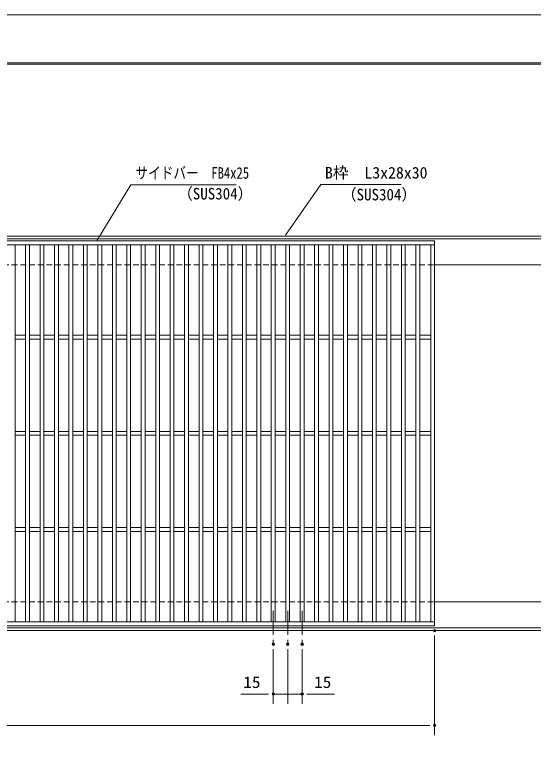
# Model space of a CAD drawing. Units: millimetres, scale not verified. Extents: x -1050 to 1050, y -742 to 742.
# Drawn here: x -231 to 307, y -21 to 742 of the extents above; entities that cross this region are included whole.
import ezdxf
from ezdxf.enums import TextEntityAlignment as Align

# ---------------------------------------------------------------- set-up
doc = ezdxf.new("R2010")
doc.units = ezdxf.units.MM
doc.header["$LTSCALE"] = 5
doc.header["$PDMODE"] = 32
doc.header["$PDSIZE"] = 2.5
doc.linetypes.add('CHAIN1', pattern=[8, 5, -1, 1, -1])
doc.linetypes.add('DASHED1', pattern=[1.8, 1.2, -0.6])
for name, color, linetype, lineweight in [('0-0_7-図\u3000枠', 4, 'Continuous', 9), ('0-2_枠', 7, 'Continuous', 9), ('0-3_寸法注釈', 2, 'Continuous', 9), ('0-5_DEFPOINTS', 134, 'Continuous', 9), ('0-6_蓋', 5, 'Continuous', 9), ('0-8_中心線', 6, 'CHAIN1', 9), ('0-A_溝開口', 4, 'DASHED1', 9)]:
    doc.layers.add(name, color=color, linetype=linetype, lineweight=lineweight)
doc.styles.add('ＭＳ ゴシック', font='')
doc.styles.get('ＭＳ ゴシック').set_extended_font_data('MS Gothic')

msp = doc.modelspace()

# ---------------------------------------------------------------- linework, layer by layer
at = {"layer": '0-0_7-図\u3000枠'}
msp.add_line((-973.75, 691.25), (998.75, 691.25), dxfattribs=at)
msp.add_lwpolyline([(-975, 692.5), (1000, 692.5), (1000, -692.5)], dxfattribs=at)
at = {"layer": '0-2_枠'}
for p, q in [((-795.45, 512.475), (409.55, 512.475)), ((-792.45, 509.475), (407.714, 509.475)), ((204.55, 482.475), (409.55, 482.475)), ((204.55, 132.475), (409.55, 132.475)), ((-795.45, 102.475), (409.55, 102.475)), ((-792.45, 105.475), (411.386, 105.475))]:
    msp.add_line(p, q, dxfattribs=at)
at = {"layer": '0-3_寸法注釈'}
for p, q in [((204.55, 97.475), (204.55, -6.047)), ((37.05, 83.328), (37.05, 26.522)), ((52.05, 83.328), (52.05, 26.522)), ((52.05, 83.328), (52.05, 26.522)), ((67.05, 83.328), (67.05, 26.522)), ((32.05, 36.522), (3.513, 36.522)), ((52.05, 36.522), (37.05, 36.522)), ((47.05, 36.522), (42.05, 36.522)), ((52.05, 36.522), (67.05, 36.522)), ((57.05, 36.522), (62.05, 36.522)), ((72.05, 36.522), (100.587, 36.522)), ((-785.45, 3.953), (199.55, 3.953))]:
    msp.add_line(p, q, dxfattribs=at)
for points in [[(-1.475, 565.749), (-110.699, 565.749), (-145.749, 508.322)], [(169.797, 565.968), (86.447, 565.968), (49.664, 513.288)]]:
    msp.add_lwpolyline(points, dxfattribs=at)
at = {"layer": '0-5_DEFPOINTS'}
msp.add_lwpolyline([(-1050, -742.5), (-1050, 742.5), (1050, 742.5), (1050, -742.5)], close=True, dxfattribs=at)
for p in [(204.55, 102.475), (37.05, 88.328), (52.05, 88.328), (67.05, 88.328), (37.05, 36.522), (67.05, 36.522), (204.55, 3.953)]:
    msp.add_point(p, dxfattribs=at)
at = {"layer": '0-6_蓋'}
for p, q in [((204.55, 507.475), (-790.45, 507.475)), ((204.55, 107.475), (204.55, 507.475)), ((204.55, 503.475), (-790.45, 503.475)), ((-230.95, 503.475), (-230.95, 111.475)), ((-219.95, 503.475), (-219.95, 111.475)), ((-215.95, 503.475), (-215.95, 111.475)), ((-204.95, 503.475), (-204.95, 111.475)), ((-200.95, 503.475), (-200.95, 111.475)), ((-189.95, 503.475), (-189.95, 111.475)), ((-185.95, 503.475), (-185.95, 111.475)), ((-174.95, 503.475), (-174.95, 111.475)), ((-170.95, 503.475), (-170.95, 111.475)), ((-159.95, 503.475), (-159.95, 111.475)), ((-155.95, 503.475), (-155.95, 111.475)), ((-144.95, 503.475), (-144.95, 111.475)), ((-140.95, 503.475), (-140.95, 111.475)), ((-129.95, 503.475), (-129.95, 111.475)), ((-125.95, 503.475), (-125.95, 111.475)), ((-114.95, 503.475), (-114.95, 111.475)), ((-110.95, 503.475), (-110.95, 111.475)), ((-99.95, 503.475), (-99.95, 111.475)), ((-95.95, 503.475), (-95.95, 111.475)), ((-84.95, 503.475), (-84.95, 111.475)), ((-80.95, 503.475), (-80.95, 111.475)), ((-69.95, 503.475), (-69.95, 111.475)), ((-65.95, 503.475), (-65.95, 111.475)), ((-54.95, 503.475), (-54.95, 111.475)), ((-50.95, 503.475), (-50.95, 111.475)), ((-39.95, 503.475), (-39.95, 111.475)), ((-35.95, 503.475), (-35.95, 111.475)), ((-24.95, 503.475), (-24.95, 111.475)), ((-20.95, 503.475), (-20.95, 111.475)), ((-9.95, 503.475), (-9.95, 111.475)), ((-5.95, 503.475), (-5.95, 111.475)), ((5.05, 503.475), (5.05, 111.475)), ((9.05, 503.475), (9.05, 111.475)), ((20.05, 503.475), (20.05, 111.475)), ((24.05, 503.475), (24.05, 111.475)), ((35.05, 503.475), (35.05, 111.475)), ((39.05, 503.475), (39.05, 111.475)), ((50.05, 503.475), (50.05, 111.475)), ((54.05, 503.475), (54.05, 111.475)), ((65.05, 503.475), (65.05, 111.475)), ((69.05, 503.475), (69.05, 111.475)), ((80.05, 503.475), (80.05, 111.475)), ((84.05, 503.475), (84.05, 111.475)), ((95.05, 503.475), (95.05, 111.475)), ((99.05, 503.475), (99.05, 111.475)), ((110.05, 503.475), (110.05, 111.475)), ((114.05, 503.475), (114.05, 111.475)), ((125.05, 503.475), (125.05, 111.475)), ((129.05, 503.475), (129.05, 111.475)), ((140.05, 503.475), (140.05, 111.475)), ((144.05, 503.475), (144.05, 111.475)), ((155.05, 503.475), (155.05, 111.475)), ((159.05, 503.475), (159.05, 111.475)), ((170.05, 503.475), (170.05, 111.475)), ((174.05, 503.475), (174.05, 111.475)), ((185.05, 503.475), (185.05, 111.475)), ((189.05, 503.475), (189.05, 111.475)), ((200.55, 111.475), (200.55, 503.475)), ((-230.95, 409.475), (-219.95, 409.475)), ((-230.95, 405.475), (-219.95, 405.475)), ((-215.95, 409.475), (-204.95, 409.475)), ((-215.95, 405.475), (-204.95, 405.475)), ((-200.95, 409.475), (-189.95, 409.475)), ((-200.95, 405.475), (-189.95, 405.475)), ((-185.95, 409.475), (-174.95, 409.475)), ((-185.95, 405.475), (-174.95, 405.475)), ((-170.95, 409.475), (-159.95, 409.475)), ((-170.95, 405.475), (-159.95, 405.475)), ((-155.95, 409.475), (-144.95, 409.475)), ((-155.95, 405.475), (-144.95, 405.475)), ((-140.95, 409.475), (-129.95, 409.475)), ((-140.95, 405.475), (-129.95, 405.475)), ((-125.95, 409.475), (-114.95, 409.475)), ((-125.95, 405.475), (-114.95, 405.475)), ((-110.95, 409.475), (-99.95, 409.475)), ((-110.95, 405.475), (-99.95, 405.475)), ((-95.95, 409.475), (-84.95, 409.475)), ((-95.95, 405.475), (-84.95, 405.475)), ((-80.95, 409.475), (-69.95, 409.475)), ((-80.95, 405.475), (-69.95, 405.475)), ((-65.95, 409.475), (-54.95, 409.475)), ((-65.95, 405.475), (-54.95, 405.475)), ((-50.95, 409.475), (-39.95, 409.475)), ((-50.95, 405.475), (-39.95, 405.475)), ((-35.95, 409.475), (-24.95, 409.475)), ((-35.95, 405.475), (-24.95, 405.475)), ((-20.95, 409.475), (-9.95, 409.475)), ((-20.95, 405.475), (-9.95, 405.475)), ((-5.95, 409.475), (5.05, 409.475)), ((-5.95, 405.475), (5.05, 405.475)), ((9.05, 409.475), (20.05, 409.475)), ((9.05, 405.475), (20.05, 405.475)), ((24.05, 409.475), (35.05, 409.475)), ((24.05, 405.475), (35.05, 405.475)), ((39.05, 409.475), (50.05, 409.475)), ((39.05, 405.475), (50.05, 405.475)), ((54.05, 409.475), (65.05, 409.475)), ((54.05, 405.475), (65.05, 405.475)), ((69.05, 409.475), (80.05, 409.475)), ((69.05, 405.475), (80.05, 405.475)), ((84.05, 409.475), (95.05, 409.475)), ((84.05, 405.475), (95.05, 405.475)), ((99.05, 409.475), (110.05, 409.475)), ((99.05, 405.475), (110.05, 405.475)), ((114.05, 409.475), (125.05, 409.475)), ((114.05, 405.475), (125.05, 405.475)), ((129.05, 409.475), (140.05, 409.475)), ((129.05, 405.475), (140.05, 405.475)), ((144.05, 409.475), (155.05, 409.475)), ((144.05, 405.475), (155.05, 405.475)), ((159.05, 409.475), (170.05, 409.475)), ((159.05, 405.475), (170.05, 405.475)), ((174.05, 409.475), (185.05, 409.475)), ((174.05, 405.475), (185.05, 405.475)), ((189.05, 409.475), (200.55, 409.475)), ((189.05, 405.475), (200.55, 405.475)), ((-230.95, 309.475), (-219.95, 309.475)), ((-230.95, 305.475), (-219.95, 305.475)), ((-215.95, 309.475), (-204.95, 309.475)), ((-215.95, 305.475), (-204.95, 305.475)), ((-200.95, 309.475), (-189.95, 309.475)), ((-200.95, 305.475), (-189.95, 305.475)), ((-185.95, 309.475), (-174.95, 309.475)), ((-185.95, 305.475), (-174.95, 305.475)), ((-170.95, 309.475), (-159.95, 309.475)), ((-170.95, 305.475), (-159.95, 305.475)), ((-155.95, 309.475), (-144.95, 309.475)), ((-155.95, 305.475), (-144.95, 305.475)), ((-140.95, 309.475), (-129.95, 309.475)), ((-140.95, 305.475), (-129.95, 305.475)), ((-125.95, 309.475), (-114.95, 309.475)), ((-125.95, 305.475), (-114.95, 305.475)), ((-110.95, 309.475), (-99.95, 309.475)), ((-110.95, 305.475), (-99.95, 305.475)), ((-95.95, 309.475), (-84.95, 309.475)), ((-95.95, 305.475), (-84.95, 305.475)), ((-80.95, 309.475), (-69.95, 309.475)), ((-80.95, 305.475), (-69.95, 305.475)), ((-65.95, 309.475), (-54.95, 309.475)), ((-65.95, 305.475), (-54.95, 305.475)), ((-50.95, 309.475), (-39.95, 309.475)), ((-50.95, 305.475), (-39.95, 305.475)), ((-35.95, 309.475), (-24.95, 309.475)), ((-35.95, 305.475), (-24.95, 305.475)), ((-20.95, 309.475), (-9.95, 309.475)), ((-20.95, 305.475), (-9.95, 305.475)), ((-5.95, 309.475), (5.05, 309.475)), ((-5.95, 305.475), (5.05, 305.475)), ((9.05, 309.475), (20.05, 309.475)), ((9.05, 305.475), (20.05, 305.475)), ((24.05, 309.475), (35.05, 309.475)), ((24.05, 305.475), (35.05, 305.475)), ((39.05, 309.475), (50.05, 309.475)), ((39.05, 305.475), (50.05, 305.475)), ((54.05, 309.475), (65.05, 309.475)), ((54.05, 305.475), (65.05, 305.475)), ((69.05, 309.475), (80.05, 309.475)), ((69.05, 305.475), (80.05, 305.475)), ((84.05, 309.475), (95.05, 309.475)), ((84.05, 305.475), (95.05, 305.475)), ((99.05, 309.475), (110.05, 309.475)), ((99.05, 305.475), (110.05, 305.475)), ((114.05, 309.475), (125.05, 309.475)), ((114.05, 305.475), (125.05, 305.475)), ((129.05, 309.475), (140.05, 309.475)), ((129.05, 305.475), (140.05, 305.475)), ((144.05, 309.475), (155.05, 309.475)), ((144.05, 305.475), (155.05, 305.475)), ((159.05, 309.475), (170.05, 309.475)), ((159.05, 305.475), (170.05, 305.475)), ((174.05, 309.475), (185.05, 309.475)), ((174.05, 305.475), (185.05, 305.475)), ((189.05, 309.475), (200.55, 309.475)), ((189.05, 305.475), (200.55, 305.475)), ((-230.95, 209.475), (-219.95, 209.475)), ((-215.95, 209.475), (-204.95, 209.475)), ((-200.95, 209.475), (-189.95, 209.475)), ((-185.95, 209.475), (-174.95, 209.475)), ((-170.95, 209.475), (-159.95, 209.475)), ((-155.95, 209.475), (-144.95, 209.475)), ((-140.95, 209.475), (-129.95, 209.475)), ((-125.95, 209.475), (-114.95, 209.475)), ((-110.95, 209.475), (-99.95, 209.475)), ((-95.95, 209.475), (-84.95, 209.475)), ((-80.95, 209.475), (-69.95, 209.475)), ((-65.95, 209.475), (-54.95, 209.475)), ((-50.95, 209.475), (-39.95, 209.475)), ((-35.95, 209.475), (-24.95, 209.475)), ((-20.95, 209.475), (-9.95, 209.475)), ((-5.95, 209.475), (5.05, 209.475)), ((9.05, 209.475), (20.05, 209.475)), ((24.05, 209.475), (35.05, 209.475)), ((39.05, 209.475), (50.05, 209.475)), ((54.05, 209.475), (65.05, 209.475)), ((69.05, 209.475), (80.05, 209.475)), ((84.05, 209.475), (95.05, 209.475)), ((99.05, 209.475), (110.05, 209.475)), ((114.05, 209.475), (125.05, 209.475)), ((129.05, 209.475), (140.05, 209.475)), ((144.05, 209.475), (155.05, 209.475)), ((159.05, 209.475), (170.05, 209.475)), ((174.05, 209.475), (185.05, 209.475)), ((189.05, 209.475), (200.55, 209.475)), ((-230.95, 205.475), (-219.95, 205.475)), ((-215.95, 205.475), (-204.95, 205.475)), ((-200.95, 205.475), (-189.95, 205.475)), ((-185.95, 205.475), (-174.95, 205.475)), ((-170.95, 205.475), (-159.95, 205.475)), ((-155.95, 205.475), (-144.95, 205.475)), ((-140.95, 205.475), (-129.95, 205.475)), ((-125.95, 205.475), (-114.95, 205.475)), ((-110.95, 205.475), (-99.95, 205.475)), ((-95.95, 205.475), (-84.95, 205.475)), ((-80.95, 205.475), (-69.95, 205.475)), ((-65.95, 205.475), (-54.95, 205.475)), ((-50.95, 205.475), (-39.95, 205.475)), ((-35.95, 205.475), (-24.95, 205.475)), ((-20.95, 205.475), (-9.95, 205.475)), ((-5.95, 205.475), (5.05, 205.475)), ((9.05, 205.475), (20.05, 205.475)), ((24.05, 205.475), (35.05, 205.475)), ((39.05, 205.475), (50.05, 205.475)), ((54.05, 205.475), (65.05, 205.475)), ((69.05, 205.475), (80.05, 205.475)), ((84.05, 205.475), (95.05, 205.475)), ((99.05, 205.475), (110.05, 205.475)), ((114.05, 205.475), (125.05, 205.475)), ((129.05, 205.475), (140.05, 205.475)), ((144.05, 205.475), (155.05, 205.475)), ((159.05, 205.475), (170.05, 205.475)), ((174.05, 205.475), (185.05, 205.475)), ((189.05, 205.475), (200.55, 205.475)), ((-790.45, 111.475), (204.55, 111.475)), ((-790.45, 107.475), (204.55, 107.475))]:
    msp.add_line(p, q, dxfattribs=at)
at = {"layer": '0-8_中心線'}
for p, q in [((37.05, 122.969), (37.05, 88.328)), ((52.05, 122.969), (52.05, 88.328)), ((67.05, 122.969), (67.05, 88.328))]:
    msp.add_line(p, q, dxfattribs=at)
at = {"layer": '0-A_溝開口'}
for p, q in [((-765.45, 482.475), (204.55, 482.475)), ((-765.45, 132.475), (204.55, 132.475))]:
    msp.add_line(p, q, dxfattribs=at)

# ---------------------------------------------------------------- texts
at = {"layer": '0-3_寸法注釈', "color": 7, "style": 'ＭＳ ゴシック'}
for s, width, p in [('サイドバー\u3000FB4x25', 0.8, (-105.921, 568.436)), ('（SUS304）', 0.95, (-62.079, 546.881)), ('（SUS304）', 0.95, (107.958, 545.919)), ('15', 1.1, (5.893, 39.209)), ('15', 1.1, (79.43, 39.209))]:
    msp.add_text(s, height=12.02, dxfattribs=dict(at, width=width)).set_placement(p, align=Align.BOTTOM_LEFT)
msp.add_text('B枠\u3000L3x28x30', height=12.03, dxfattribs=at).set_placement((90.7, 568.655), align=Align.BOTTOM_LEFT)

doc.saveas('drawing.dxf')
